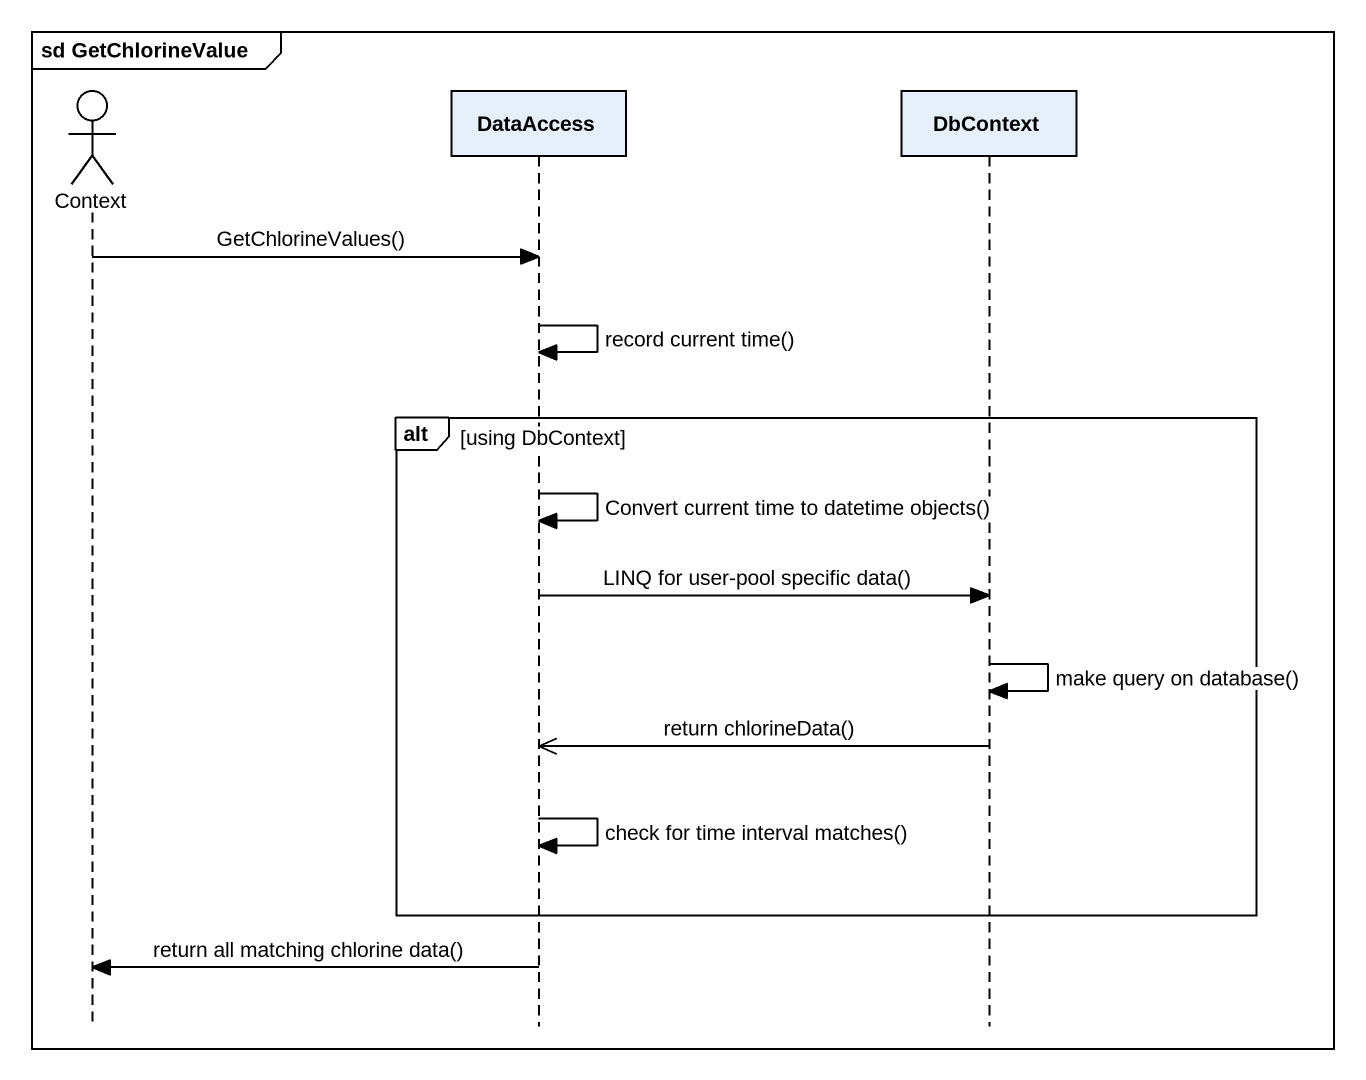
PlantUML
@startuml
mainframe sd GetChlorineValue
hide footbox
actor Context
participant DataAccess
participant DbContext

Context -> DataAccess : GetChlorineValues()
DataAccess -> DataAccess : record current time()
alt using DbContext
  DataAccess -> DataAccess : Convert current time to datetime objects()
  DataAccess -> DbContext : LINQ for user-pool specific data()
  DbContext -> DbContext : make query on database()
  DbContext ->> DataAccess : return chlorineData()
  DataAccess -> DataAccess : check for time interval matches()
end
DataAccess -> Context : return all matching chlorine data()
@enduml
